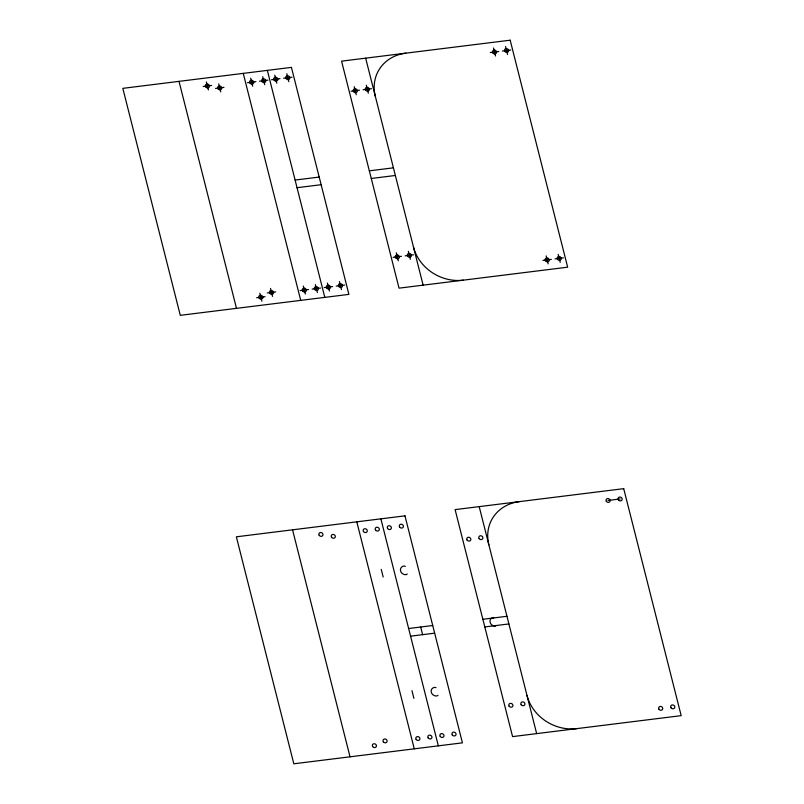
<?xml version="1.0" encoding="UTF-8"?>
<svg xmlns="http://www.w3.org/2000/svg" width="804" height="804" viewBox="0 0 804 804"><rect width="100%" height="100%" fill="white"/><g stroke="black" fill="none" stroke-linecap="round" stroke-linejoin="round"><path stroke-width="1.21" d="M203.171 86.49L211.583 85.445M247.491 82.701L255.903 81.656M259.531 81.204L267.943 80.159M271.581 79.717L279.983 78.671M283.621 78.219L292.033 77.174M490.329 52.541L498.741 51.496M502.379 51.044L510.781 49.999M215.532 88.41L223.944 87.365M351.057 91.244L359.468 90.199M363.106 89.746L371.508 88.701M295.108 180.056L319.198 177.061M369.337 170.83L393.417 167.835M297.038 187.704L321.128 184.709M371.267 178.478L395.357 175.483M393.116 257.35L401.518 256.305M405.156 255.853L413.568 254.808M267.32 292.937L275.722 291.892M300.123 290.586L308.525 289.541M312.163 289.098L320.575 288.053M324.203 287.601L332.615 286.556M336.253 286.103L344.655 285.058M542.961 260.406L551.363 259.36M555.001 258.908L563.413 257.863M256.647 297.721L265.059 296.676M608.035 500.46L620.115 498.962M405.327 566.358L404 566.016A4.794 4.221 28.5 0 0 400.553 570.9A4.794 4.221 28.5 0 0 406.181 574.649L407.266 574.006M408.643 628.517L432.733 625.522M482.872 619.291L506.962 616.296M410.583 636.165L434.662 633.17M484.802 626.939L508.892 623.944M436.039 687.681L434.713 687.34A4.794 4.221 28.5 0 0 431.266 692.214A4.794 4.221 28.5 0 0 436.904 695.973L437.979 695.329M505.565 46.521L507.595 54.521M558.187 254.386L560.217 262.385M493.525 48.019L495.545 56.019M546.147 255.883L548.177 263.883M365.659 58.159L423.125 285.159M479.194 506.62L536.66 733.62M366.292 85.224L368.322 93.224M408.352 251.33L410.372 259.33M493.676 617.954L493.545 617.452A4.794 4.221 28.5 0 0 490.108 622.336A4.794 4.221 28.5 0 0 495.736 626.085L495.616 625.592M354.252 86.721L356.272 94.721M396.302 252.828L398.332 260.828M286.817 73.687L288.837 81.696M339.439 281.571L341.469 289.581M420.683 627.019L422.623 634.668M274.767 75.184L276.797 83.194M327.399 283.068L329.429 291.078M267.34 70.38L324.806 297.379M380.875 518.841L438.341 745.841M262.727 76.681L264.747 84.691M315.359 284.566L317.379 292.576M381.247 569.353L383.176 577.001M411.96 690.676L413.889 698.324M250.677 78.179L252.707 86.189M303.309 286.063L305.339 294.073M243.25 73.375L300.726 300.374M356.795 521.836L414.261 748.825M218.728 83.877L220.748 91.887M270.506 288.415L272.536 296.415M206.357 81.958L208.387 89.968M259.843 293.199L261.863 301.198M179.021 81.365L236.487 308.354M292.555 529.826L350.021 756.815M576.8 728.625A42.391 37.326 28.5 0 1 526.982 695.4M488.862 544.841A42.391 37.326 28.5 0 1 519.334 501.636M375.327 96.379A42.391 37.326 28.5 0 1 405.799 53.175M463.265 280.164A42.391 37.326 28.5 0 1 413.447 246.939M291.43 67.385L122.821 88.35L180.287 315.339L348.896 294.385L291.43 67.385M510.178 40.2L341.569 61.154L399.035 288.154L567.644 267.189L510.178 40.2M404.965 515.846L236.356 536.811L293.822 763.8L462.431 742.846L404.965 515.846M623.713 488.661L455.104 509.615L512.57 736.615L681.179 715.65L623.713 488.661M375.538 530.007A2.121 1.869 28.5 0 0 379.106 530.208A2.121 1.869 28.5 0 0 377.176 527.223A2.121 1.869 28.5 0 0 375.538 530.007M363.488 531.504A2.121 1.869 28.5 0 0 367.066 531.705A2.121 1.869 28.5 0 0 365.137 528.72A2.121 1.869 28.5 0 0 363.488 531.504M416.12 739.389A2.121 1.869 28.5 0 0 419.698 739.59A2.121 1.869 28.5 0 0 417.768 736.605A2.121 1.869 28.5 0 0 416.12 739.389M428.16 737.891A2.121 1.869 28.5 0 0 431.738 738.092A2.121 1.869 28.5 0 0 429.808 735.107A2.121 1.869 28.5 0 0 428.16 737.891M372.664 746.544A2.121 1.869 28.5 0 0 376.232 746.705A2.121 1.869 28.5 0 0 374.272 743.74A2.121 1.869 28.5 0 0 372.664 746.544M383.327 741.76A2.121 1.869 28.5 0 0 386.905 741.921A2.121 1.869 28.5 0 0 384.935 738.956A2.121 1.869 28.5 0 0 383.327 741.76M331.529 537.183A2.121 1.869 28.5 0 0 335.097 537.424A2.121 1.869 28.5 0 0 333.208 534.419A2.121 1.869 28.5 0 0 331.529 537.183M319.158 535.263A2.121 1.869 28.5 0 0 322.736 535.504A2.121 1.869 28.5 0 0 320.836 532.499A2.121 1.869 28.5 0 0 319.158 535.263M387.578 528.509A2.121 1.869 28.5 0 0 391.156 528.71A2.121 1.869 28.5 0 0 389.226 525.726A2.121 1.869 28.5 0 0 387.578 528.509M399.618 527.012A2.121 1.869 28.5 0 0 403.196 527.213A2.121 1.869 28.5 0 0 401.266 524.228A2.121 1.869 28.5 0 0 399.618 527.012M452.25 734.896A2.121 1.869 28.5 0 0 455.828 735.097A2.121 1.869 28.5 0 0 453.898 732.112A2.121 1.869 28.5 0 0 452.25 734.896M440.21 736.394A2.121 1.869 28.5 0 0 443.778 736.595A2.121 1.869 28.5 0 0 441.848 733.61A2.121 1.869 28.5 0 0 440.21 736.394M521.163 704.656A2.121 1.869 28.5 0 0 524.731 704.857A2.121 1.869 28.5 0 0 522.801 701.872A2.121 1.869 28.5 0 0 521.163 704.656M509.113 706.153A2.121 1.869 28.5 0 0 512.691 706.354A2.121 1.869 28.5 0 0 510.761 703.369A2.121 1.869 28.5 0 0 509.113 706.153M618.376 499.827A2.121 1.869 28.5 0 0 621.944 500.028A2.121 1.869 28.5 0 0 620.015 497.043A2.121 1.869 28.5 0 0 618.376 499.827M606.327 501.324A2.121 1.869 28.5 0 0 609.904 501.525A2.121 1.869 28.5 0 0 607.975 498.54A2.121 1.869 28.5 0 0 606.327 501.324M658.958 709.208A2.121 1.869 28.5 0 0 662.526 709.409A2.121 1.869 28.5 0 0 660.597 706.425A2.121 1.869 28.5 0 0 658.958 709.208M670.998 707.711A2.121 1.869 28.5 0 0 674.576 707.912A2.121 1.869 28.5 0 0 672.646 704.927A2.121 1.869 28.5 0 0 670.998 707.711M479.104 538.539A2.121 1.869 28.5 0 0 482.681 538.74A2.121 1.869 28.5 0 0 480.752 535.755A2.121 1.869 28.5 0 0 479.104 538.539M467.064 540.037A2.121 1.869 28.5 0 0 470.631 540.238A2.121 1.869 28.5 0 0 468.702 537.253A2.121 1.869 28.5 0 0 467.064 540.037M353.529 91.576A2.121 1.869 28.5 0 0 357.097 91.777A2.121 1.869 28.5 0 0 355.167 88.792A2.121 1.869 28.5 0 0 353.529 91.576M365.569 90.078A2.121 1.869 28.5 0 0 369.136 90.289A2.121 1.869 28.5 0 0 367.217 87.294A2.121 1.869 28.5 0 0 365.569 90.078M557.463 259.25A2.121 1.869 28.5 0 0 561.041 259.451A2.121 1.869 28.5 0 0 559.112 256.466A2.121 1.869 28.5 0 0 557.463 259.25M545.424 260.747A2.121 1.869 28.5 0 0 548.991 260.948A2.121 1.869 28.5 0 0 547.062 257.963A2.121 1.869 28.5 0 0 545.424 260.747M492.792 52.863A2.121 1.869 28.5 0 0 496.369 53.064A2.121 1.869 28.5 0 0 494.44 50.079A2.121 1.869 28.5 0 0 492.792 52.863M504.832 51.366A2.121 1.869 28.5 0 0 508.409 51.567A2.121 1.869 28.5 0 0 506.48 48.582A2.121 1.869 28.5 0 0 504.832 51.366M395.578 257.692A2.121 1.869 28.5 0 0 399.156 257.893A2.121 1.869 28.5 0 0 397.226 254.908A2.121 1.869 28.5 0 0 395.578 257.692M407.618 256.195A2.121 1.869 28.5 0 0 411.196 256.396A2.121 1.869 28.5 0 0 409.266 253.411A2.121 1.869 28.5 0 0 407.618 256.195M326.675 287.932A2.121 1.869 28.5 0 0 330.243 288.133A2.121 1.869 28.5 0 0 328.313 285.149A2.121 1.869 28.5 0 0 326.675 287.932M338.715 286.435A2.121 1.869 28.5 0 0 342.293 286.636A2.121 1.869 28.5 0 0 340.363 283.651A2.121 1.869 28.5 0 0 338.715 286.435M286.083 78.551A2.121 1.869 28.5 0 0 289.661 78.752A2.121 1.869 28.5 0 0 287.731 75.767A2.121 1.869 28.5 0 0 286.083 78.551M274.043 80.048A2.121 1.869 28.5 0 0 277.611 80.249A2.121 1.869 28.5 0 0 275.692 77.264A2.121 1.869 28.5 0 0 274.043 80.048M205.623 86.802A2.121 1.869 28.5 0 0 209.201 87.043A2.121 1.869 28.5 0 0 207.301 84.038A2.121 1.869 28.5 0 0 205.623 86.802M217.984 88.721A2.121 1.869 28.5 0 0 221.562 88.963A2.121 1.869 28.5 0 0 219.673 85.958A2.121 1.869 28.5 0 0 217.984 88.721M269.792 293.299A2.121 1.869 28.5 0 0 273.37 293.46A2.121 1.869 28.5 0 0 271.4 290.495A2.121 1.869 28.5 0 0 269.792 293.299M259.129 298.083A2.121 1.869 28.5 0 0 262.697 298.244A2.121 1.869 28.5 0 0 260.737 295.279A2.121 1.869 28.5 0 0 259.129 298.083M314.625 289.43A2.121 1.869 28.5 0 0 318.203 289.631A2.121 1.869 28.5 0 0 316.273 286.646A2.121 1.869 28.5 0 0 314.625 289.43M302.585 290.927A2.121 1.869 28.5 0 0 306.163 291.128A2.121 1.869 28.5 0 0 304.234 288.144A2.121 1.869 28.5 0 0 302.585 290.927M249.954 83.043A2.121 1.869 28.5 0 0 253.531 83.244A2.121 1.869 28.5 0 0 251.602 80.259A2.121 1.869 28.5 0 0 249.954 83.043M262.003 81.546A2.121 1.869 28.5 0 0 265.571 81.747A2.121 1.869 28.5 0 0 263.642 78.762A2.121 1.869 28.5 0 0 262.003 81.546"/></g></svg>
